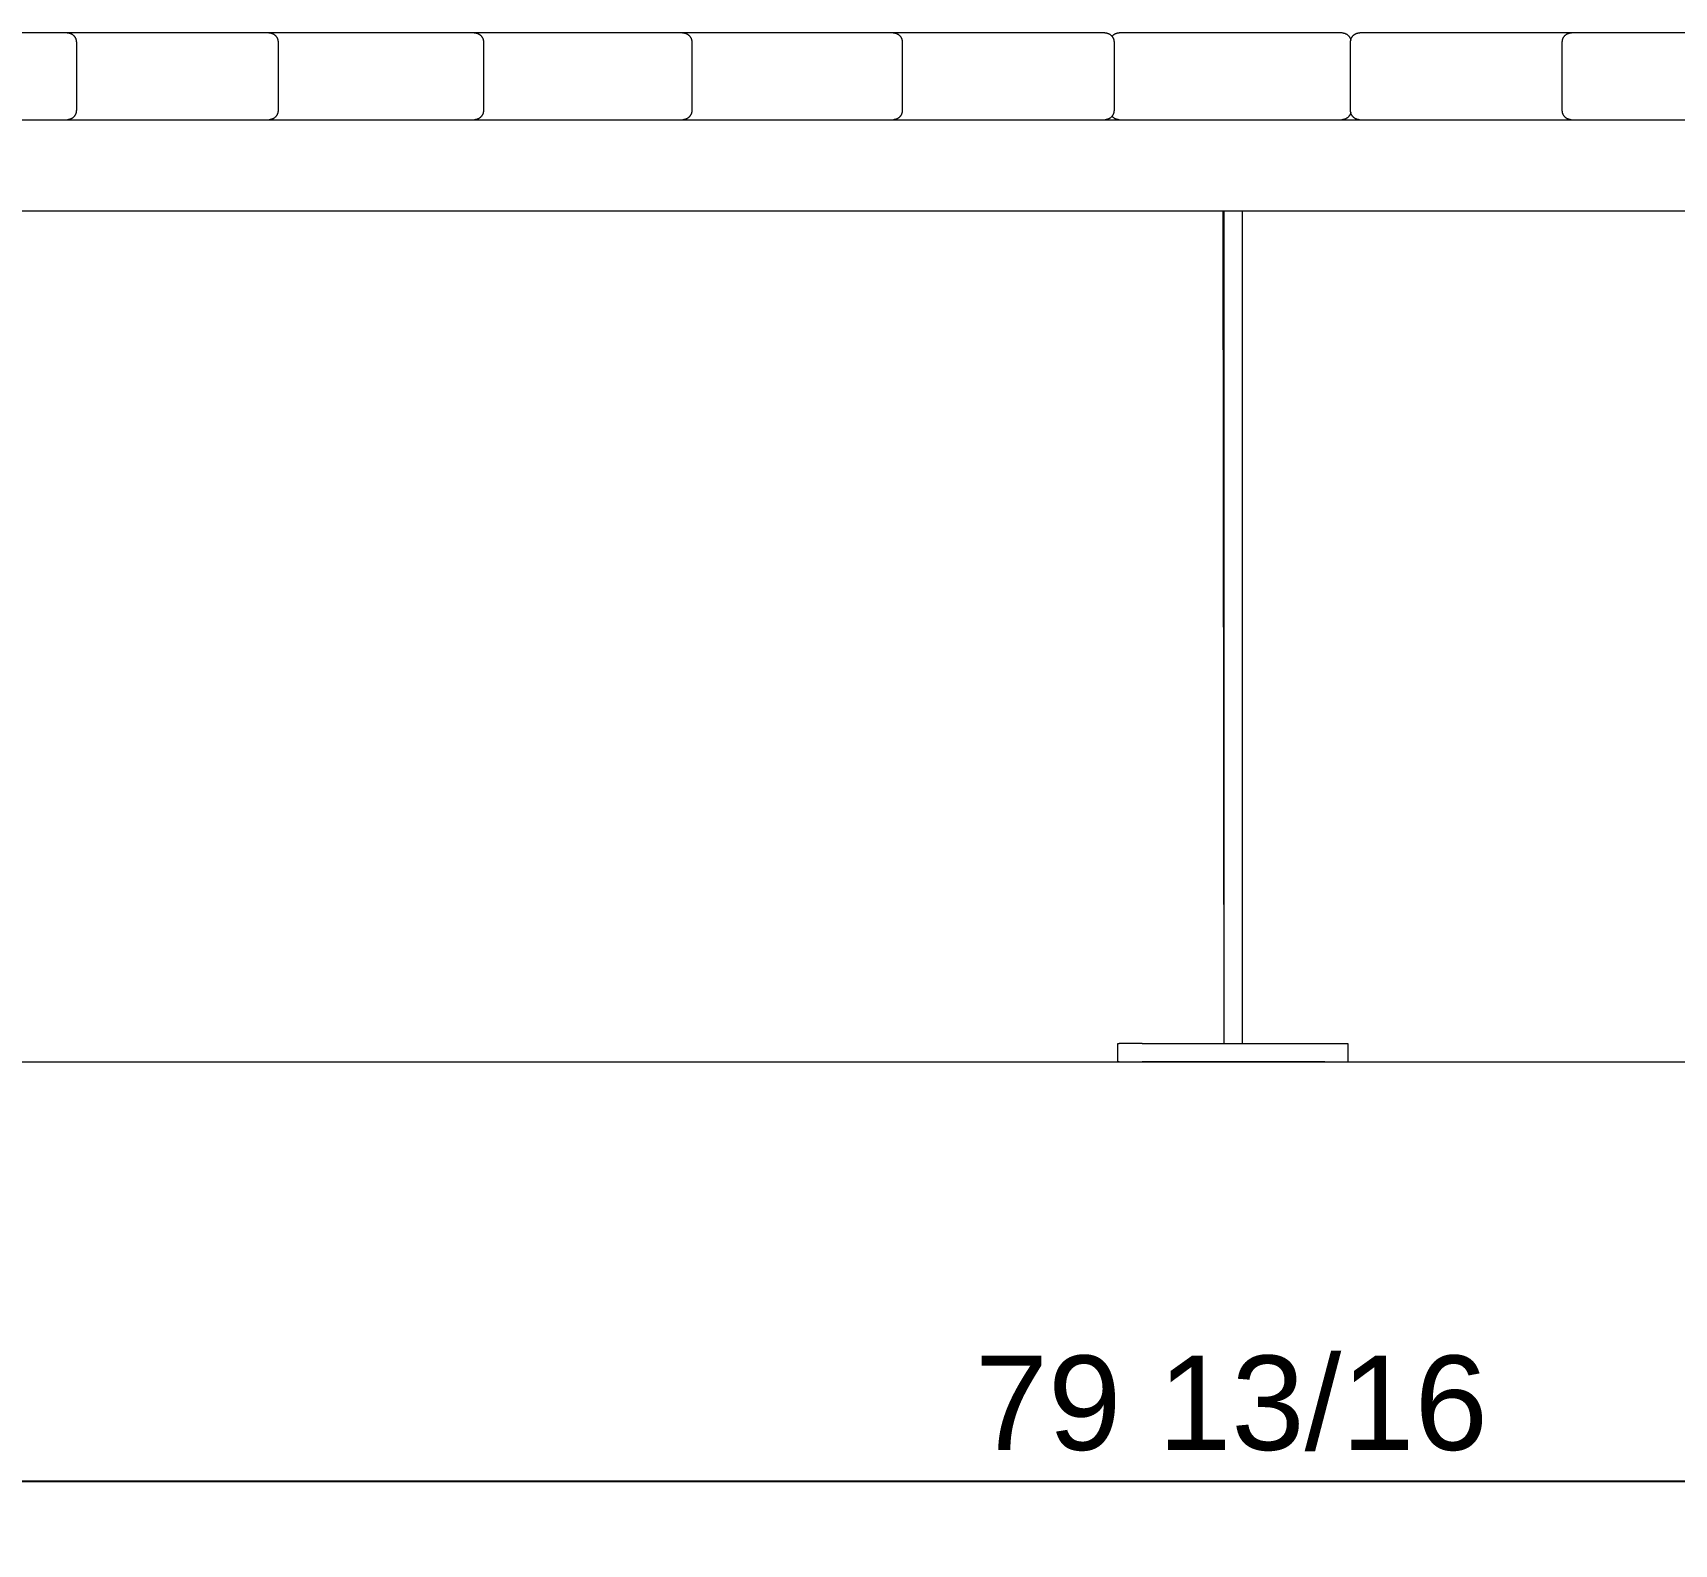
# Model space of a CAD drawing. Header units: inches. Extents: x -6 to 195, y -3 to 126.
# Drawn here: x 22 to 50.26, y 100.32 to 126.35 of the extents above; entities that cross this region are included whole.
import ezdxf

# ---------------------------------------------------------------- set-up
doc = ezdxf.new("R2010")
doc.units = ezdxf.units.IN
doc.layers.add('ZANO_R', color=7, linetype='Continuous', lineweight=0)
doc.layers.add('ZANO_W', color=1, linetype='Continuous', lineweight=0)
doc.styles.get("Standard").update_dxf_attribs({"font": 'arial.ttf'})
doc.dimstyles.new('amerykanie', dxfattribs={"dimtxt": 50, "dimasz": 50, "dimexe": 0.5, "dimexo": 0.5, "dimgap": 1, "dimtad": 1, "dimdec": 0, "dimzin": 0, "dimlunit": 5, "dimtxsty": 'Standard', "dimcen": 0.09, "dimclrd": 1, "dimclre": 1, "dimclrt": 1, "dimazin": 0, "dimtfac": 1, "dimtdec": 0, "dimtmove": 0, "dimatfit": 3, "dimfxl": 1, "dimtzin": 0, "dimarcsym": 1})

# ---------------------------------------------------------------- blocks, each defined once
blk = doc.blocks.new('*D377')
at = {"layer": 'ZANO_W', "color": 1, "lineweight": -2}
for p, q in [((2.714, 108.132), (2.714, 100.907)), ((82.554, 108.132), (82.554, 100.907)), ((3.714, 101.407), (81.554, 101.407))]:
    blk.add_line(p, q, dxfattribs=at)
at = {"layer": 'ZANO_W', "color": 1}
for points in [[(3.714, 101.574), (3.714, 101.241), (2.714, 101.407)], [(81.554, 101.241), (81.554, 101.574), (82.554, 101.407)]]:
    blk.add_solid(points, dxfattribs=at)
at = {"layer": 'ZANO_W', "color": 1, "insert": (42.634, 102.748), "char_height": 1.625, "attachment_point": 5}
blk.add_mtext('79 13/16', dxfattribs=at)

msp = doc.modelspace()

# ---------------------------------------------------------------- linework, layer by layer
at = {"layer": 'ZANO_R'}
for p, q in [((22.58901, 126.34829), (19.86891, 126.34829)), ((22.58901, 126.34829), (22.59439, 126.3482)), ((23.28137, 126.34829), (22.59294, 126.34829)), ((22.59439, 126.3482), (22.59976, 126.34793)), ((22.59976, 126.34793), (22.60512, 126.34747)), ((22.60512, 126.34747), (22.61045, 126.34683)), ((22.61045, 126.34683), (22.61577, 126.346)), ((22.61577, 126.346), (22.62105, 126.345)), ((22.62105, 126.345), (22.6263, 126.34381)), ((22.6263, 126.34381), (22.6315, 126.34245)), ((22.6315, 126.34245), (22.63665, 126.34091)), ((22.63665, 126.34091), (22.64175, 126.3392)), ((22.64175, 126.3392), (22.64678, 126.33731)), ((22.64678, 126.33731), (22.65175, 126.33526)), ((22.65175, 126.33526), (22.65665, 126.33303)), ((22.65665, 126.33303), (22.66146, 126.33064)), ((22.66146, 126.33064), (22.66619, 126.32808)), ((26.06226, 126.34829), (23.28137, 126.34829)), ((26.76827, 126.34829), (26.06226, 126.34829)), ((26.06226, 126.34829), (26.06763, 126.3482)), ((26.06763, 126.3482), (26.073, 126.34793)), ((26.073, 126.34793), (26.07836, 126.34747)), ((26.07836, 126.34747), (26.0837, 126.34683)), ((26.0837, 126.34683), (26.08901, 126.346)), ((26.08901, 126.346), (26.0943, 126.345)), ((26.0943, 126.345), (26.09954, 126.34381)), ((26.09954, 126.34381), (26.10475, 126.34245)), ((26.10475, 126.34245), (26.1099, 126.34091)), ((26.1099, 126.34091), (26.11499, 126.3392)), ((26.11499, 126.3392), (26.12003, 126.33731)), ((26.12003, 126.33731), (26.125, 126.33526)), ((26.125, 126.33526), (26.12989, 126.33303)), ((26.12989, 126.33303), (26.13471, 126.33064)), ((26.13471, 126.33064), (26.13944, 126.32808)), ((29.59927, 126.34829), (26.76827, 126.34829)), ((30.31623, 126.34829), (29.59927, 126.34829)), ((29.59927, 126.34829), (29.60465, 126.3482)), ((29.60465, 126.3482), (29.61002, 126.34793)), ((29.61002, 126.34793), (29.61538, 126.34747)), ((29.61538, 126.34747), (29.62072, 126.34683)), ((29.62072, 126.34683), (29.62603, 126.346)), ((29.62603, 126.346), (29.63131, 126.345)), ((29.63131, 126.345), (29.63656, 126.34381)), ((29.63656, 126.34381), (29.64176, 126.34245)), ((29.64176, 126.34245), (29.64691, 126.34091)), ((29.64691, 126.34091), (29.65201, 126.3392)), ((29.65201, 126.3392), (29.65705, 126.33731)), ((29.65705, 126.33731), (29.66201, 126.33526)), ((29.66201, 126.33526), (29.66691, 126.33303)), ((29.66691, 126.33303), (29.67173, 126.33064)), ((29.67173, 126.33064), (29.67646, 126.32808)), ((33.18649, 126.34829), (30.31623, 126.34829)), ((33.91164, 126.34829), (33.18649, 126.34829)), ((33.18649, 126.34829), (33.19187, 126.3482)), ((33.19187, 126.3482), (33.19724, 126.34793)), ((33.19724, 126.34793), (33.20259, 126.34747)), ((33.20259, 126.34747), (33.20793, 126.34683)), ((33.20793, 126.34683), (33.21325, 126.346)), ((33.21325, 126.346), (33.21853, 126.345)), ((33.21853, 126.345), (33.22377, 126.34381)), ((33.22377, 126.34381), (33.22898, 126.34245)), ((33.22898, 126.34245), (33.23413, 126.34091)), ((33.23413, 126.34091), (33.23923, 126.3392)), ((33.23923, 126.3392), (33.24426, 126.33731)), ((33.24426, 126.33731), (33.24923, 126.33526)), ((33.24923, 126.33526), (33.25412, 126.33303)), ((33.25412, 126.33303), (33.25894, 126.33064)), ((33.25894, 126.33064), (33.26367, 126.32808)), ((36.81013, 126.34829), (33.91164, 126.34829)), ((37.5407, 126.34829), (36.81013, 126.34829)), ((36.81013, 126.34829), (36.81551, 126.3482)), ((36.81551, 126.3482), (36.82088, 126.34793)), ((36.82088, 126.34793), (36.82624, 126.34747)), ((36.82624, 126.34747), (36.83158, 126.34683)), ((36.83158, 126.34683), (36.83689, 126.346)), ((36.83689, 126.346), (36.84217, 126.345)), ((36.84217, 126.345), (36.84742, 126.34381)), ((36.84742, 126.34381), (36.85262, 126.34245)), ((36.85262, 126.34245), (36.85777, 126.34091)), ((36.85777, 126.34091), (36.86287, 126.3392)), ((36.86287, 126.3392), (36.86791, 126.33731)), ((36.86791, 126.33731), (36.87287, 126.33526)), ((36.87287, 126.33526), (36.87777, 126.33303)), ((36.87777, 126.33303), (36.88258, 126.33064)), ((36.88258, 126.33064), (36.88732, 126.32808)), ((40.4563, 126.34829), (37.5407, 126.34829)), ((40.4563, 126.34829), (40.46168, 126.3482)), ((40.46168, 126.3482), (40.46705, 126.34793)), ((40.46705, 126.34793), (40.47241, 126.34747)), ((40.47241, 126.34747), (40.47775, 126.34683)), ((40.47775, 126.34683), (40.48306, 126.346)), ((40.48306, 126.346), (40.48834, 126.345)), ((40.48834, 126.345), (40.49359, 126.34381)), ((40.49359, 126.34381), (40.49879, 126.34245)), ((40.49879, 126.34245), (40.50394, 126.34091)), ((40.50394, 126.34091), (40.50904, 126.3392)), ((40.50904, 126.3392), (40.51407, 126.33731)), ((40.51407, 126.33731), (40.51904, 126.33526)), ((40.51904, 126.33526), (40.52394, 126.33303)), ((40.52394, 126.33303), (40.52875, 126.33064)), ((40.52875, 126.33064), (40.53349, 126.32808)), ((40.62513, 126.32743), (40.62992, 126.33006)), ((40.62992, 126.33006), (40.63479, 126.33253)), ((40.63479, 126.33253), (40.63975, 126.33483)), ((40.63975, 126.33483), (40.64478, 126.33695)), ((40.64478, 126.33695), (40.64989, 126.3389)), ((40.64989, 126.3389), (40.65505, 126.34067)), ((40.65505, 126.34067), (40.66028, 126.34226)), ((40.66028, 126.34226), (40.66556, 126.34367)), ((40.66556, 126.34367), (40.67089, 126.34489)), ((40.67089, 126.34489), (40.67625, 126.34593)), ((40.67625, 126.34593), (40.68165, 126.34678)), ((40.68165, 126.34678), (40.68707, 126.34744)), ((40.68707, 126.34744), (40.69251, 126.34791)), ((40.69251, 126.34791), (40.69797, 126.3482)), ((40.69797, 126.3482), (40.70343, 126.34829)), ((41.18948, 126.34829), (40.70343, 126.34829)), ((44.111, 126.34829), (41.18948, 126.34829)), ((44.53631, 126.34829), (44.111, 126.34829)), ((44.54097, 126.34822), (44.53631, 126.34829)), ((44.54569, 126.34801), (44.55105, 126.3476)), ((44.55105, 126.3476), (44.55638, 126.34701)), ((44.55638, 126.34701), (44.56169, 126.34623)), ((44.56169, 126.34623), (44.56698, 126.34528)), ((44.56698, 126.34528), (44.57222, 126.34414)), ((44.57222, 126.34414), (44.57743, 126.34283)), ((44.57743, 126.34283), (44.58259, 126.34134)), ((44.58259, 126.34134), (44.58769, 126.33967)), ((44.58769, 126.33967), (44.59274, 126.33784)), ((44.59274, 126.33784), (44.59772, 126.33583)), ((44.59772, 126.33583), (44.60262, 126.33365)), ((44.60262, 126.33365), (44.60745, 126.3313)), ((44.60745, 126.3313), (44.6122, 126.3288)), ((44.76679, 126.32808), (44.77152, 126.33064)), ((44.77152, 126.33064), (44.77634, 126.33303)), ((44.77634, 126.33303), (44.78123, 126.33526)), ((44.78123, 126.33526), (44.7862, 126.33731)), ((44.7862, 126.33731), (44.79124, 126.3392)), ((44.79124, 126.3392), (44.79634, 126.34091)), ((44.79634, 126.34091), (44.80149, 126.34245)), ((44.80149, 126.34245), (44.80669, 126.34381)), ((44.80669, 126.34381), (44.81193, 126.345)), ((44.81193, 126.345), (44.81722, 126.346)), ((44.81722, 126.346), (44.82253, 126.34683)), ((44.82253, 126.34683), (44.82787, 126.34747)), ((44.82787, 126.34747), (44.83323, 126.34793)), ((44.83323, 126.34793), (44.8386, 126.3482)), ((44.8386, 126.3482), (44.84398, 126.34829)), ((47.76021, 126.34829), (44.84398, 126.34829)), ((48.49016, 126.34829), (47.76021, 126.34829)), ((48.41298, 126.32808), (48.41771, 126.33064)), ((48.41771, 126.33064), (48.42253, 126.33303)), ((48.42253, 126.33303), (48.42742, 126.33526)), ((48.42742, 126.33526), (48.43239, 126.33731)), ((48.43239, 126.33731), (48.43743, 126.3392)), ((48.43743, 126.3392), (48.44252, 126.34091)), ((48.44252, 126.34091), (48.44767, 126.34245)), ((48.44767, 126.34245), (48.45288, 126.34381)), ((48.45288, 126.34381), (48.45812, 126.345)), ((48.45812, 126.345), (48.46341, 126.346)), ((48.46341, 126.346), (48.46872, 126.34683)), ((48.46872, 126.34683), (48.47406, 126.34747)), ((48.47406, 126.34747), (48.47942, 126.34793)), ((48.47942, 126.34793), (48.48479, 126.3482)), ((48.48479, 126.3482), (48.49016, 126.34829)), ((51.38991, 126.34829), (48.49016, 126.34829)), ((22.66619, 126.32808), (22.67084, 126.32537)), ((22.67084, 126.32537), (22.67538, 126.32249)), ((22.67538, 126.32249), (22.67983, 126.31947)), ((22.67983, 126.31947), (22.68417, 126.31629)), ((22.68417, 126.31629), (22.6884, 126.31297)), ((22.6884, 126.31297), (22.69251, 126.30951)), ((22.69251, 126.30951), (22.6965, 126.3059)), ((22.6965, 126.3059), (22.70037, 126.30217)), ((22.70037, 126.30217), (22.7041, 126.2983)), ((22.7041, 126.2983), (22.70771, 126.29431)), ((22.70771, 126.29431), (22.71117, 126.2902)), ((22.71117, 126.2902), (22.71449, 126.28597)), ((22.71449, 126.28597), (22.71767, 126.28163)), ((22.71767, 126.28163), (22.72069, 126.27718)), ((22.72069, 126.27718), (22.72357, 126.27264)), ((22.72357, 126.27264), (22.72628, 126.26799)), ((22.72628, 126.26799), (22.72884, 126.26326)), ((22.72884, 126.26326), (22.73123, 126.25845)), ((22.73123, 126.25845), (22.73345, 126.25355)), ((22.73345, 126.25355), (22.73551, 126.24858)), ((22.73551, 126.24858), (22.7374, 126.24355)), ((22.7374, 126.24355), (22.73911, 126.23845)), ((22.73911, 126.23845), (22.74065, 126.2333)), ((22.74065, 126.2333), (22.74201, 126.2281)), ((22.74201, 126.2281), (22.7432, 126.22285)), ((22.7432, 126.22285), (22.7442, 126.21757)), ((22.7442, 126.21757), (22.74502, 126.21226)), ((22.74502, 126.21226), (22.74567, 126.20692)), ((22.74567, 126.20692), (22.74612, 126.20156)), ((22.74612, 126.20156), (22.7464, 126.19619)), ((22.7464, 126.19619), (22.74649, 126.19081)), ((22.74649, 126.19081), (22.74649, 125.00971)), ((26.13944, 126.32808), (26.14408, 126.32537)), ((26.14408, 126.32537), (26.14863, 126.32249)), ((26.14863, 126.32249), (26.15307, 126.31947)), ((26.15307, 126.31947), (26.15741, 126.31629)), ((26.15741, 126.31629), (26.16164, 126.31297)), ((26.16164, 126.31297), (26.16575, 126.30951)), ((26.16575, 126.30951), (26.16975, 126.3059)), ((26.16975, 126.3059), (26.17361, 126.30217)), ((26.17361, 126.30217), (26.17735, 126.2983)), ((26.17735, 126.2983), (26.18095, 126.29431)), ((26.18095, 126.29431), (26.18442, 126.2902)), ((26.18442, 126.2902), (26.18774, 126.28597)), ((26.18774, 126.28597), (26.19091, 126.28163)), ((26.19091, 126.28163), (26.19394, 126.27718)), ((26.19394, 126.27718), (26.19681, 126.27264)), ((26.19681, 126.27264), (26.19953, 126.26799)), ((26.19953, 126.26799), (26.20208, 126.26326)), ((26.20208, 126.26326), (26.20447, 126.25845)), ((26.20447, 126.25845), (26.2067, 126.25355)), ((26.2067, 126.25355), (26.20876, 126.24858)), ((26.20876, 126.24858), (26.21065, 126.24355)), ((26.21065, 126.24355), (26.21236, 126.23845)), ((26.21236, 126.23845), (26.2139, 126.2333)), ((26.2139, 126.2333), (26.21526, 126.2281)), ((26.21526, 126.2281), (26.21644, 126.22285)), ((26.21644, 126.22285), (26.21745, 126.21757)), ((26.21745, 126.21757), (26.21827, 126.21226)), ((26.21827, 126.21226), (26.21891, 126.20692)), ((26.21891, 126.20692), (26.21937, 126.20156)), ((26.21937, 126.20156), (26.21965, 126.19619)), ((26.21965, 126.19619), (26.21974, 126.19081)), ((26.21974, 126.19081), (26.21974, 125.00971)), ((29.67646, 126.32808), (29.6811, 126.32537)), ((29.6811, 126.32537), (29.68565, 126.32249)), ((29.68565, 126.32249), (29.69009, 126.31947)), ((29.69009, 126.31947), (29.69443, 126.31629)), ((29.69443, 126.31629), (29.69866, 126.31297)), ((29.69866, 126.31297), (29.70277, 126.30951)), ((29.70277, 126.30951), (29.70676, 126.3059)), ((29.70676, 126.3059), (29.71063, 126.30217)), ((29.71063, 126.30217), (29.71437, 126.2983)), ((29.71437, 126.2983), (29.71797, 126.29431)), ((29.71797, 126.29431), (29.72143, 126.2902)), ((29.72143, 126.2902), (29.72476, 126.28597)), ((29.72476, 126.28597), (29.72793, 126.28163)), ((29.72793, 126.28163), (29.73096, 126.27718)), ((29.73096, 126.27718), (29.73383, 126.27264)), ((29.73383, 126.27264), (29.73654, 126.26799)), ((29.73654, 126.26799), (29.7391, 126.26326)), ((29.7391, 126.26326), (29.74149, 126.25845)), ((29.74149, 126.25845), (29.74372, 126.25355)), ((29.74372, 126.25355), (29.74578, 126.24858)), ((29.74578, 126.24858), (29.74766, 126.24355)), ((29.74766, 126.24355), (29.74938, 126.23845)), ((29.74938, 126.23845), (29.75092, 126.2333)), ((29.75092, 126.2333), (29.75228, 126.2281)), ((29.75228, 126.2281), (29.75346, 126.22285)), ((29.75346, 126.22285), (29.75447, 126.21757)), ((29.75447, 126.21757), (29.75529, 126.21226)), ((29.75529, 126.21226), (29.75593, 126.20692)), ((29.75593, 126.20692), (29.75639, 126.20156)), ((29.75639, 126.20156), (29.75666, 126.19619)), ((29.75666, 126.19619), (29.75675, 126.19081)), ((29.75675, 126.19081), (29.75675, 125.00971)), ((33.26367, 126.32808), (33.26831, 126.32537)), ((33.26831, 126.32537), (33.27286, 126.32249)), ((33.27286, 126.32249), (33.2773, 126.31947)), ((33.2773, 126.31947), (33.28164, 126.31629)), ((33.28164, 126.31629), (33.28587, 126.31297)), ((33.28587, 126.31297), (33.28999, 126.30951)), ((33.28999, 126.30951), (33.29398, 126.3059)), ((33.29398, 126.3059), (33.29784, 126.30217)), ((33.29784, 126.30217), (33.30158, 126.2983)), ((33.30158, 126.2983), (33.30518, 126.29431)), ((33.30518, 126.29431), (33.30865, 126.2902)), ((33.30865, 126.2902), (33.31197, 126.28597)), ((33.31197, 126.28597), (33.31515, 126.28163)), ((33.31515, 126.28163), (33.31817, 126.27718)), ((33.31817, 126.27718), (33.32104, 126.27264)), ((33.32104, 126.27264), (33.32376, 126.26799)), ((33.32376, 126.26799), (33.32631, 126.26326)), ((33.32631, 126.26326), (33.32871, 126.25845)), ((33.32871, 126.25845), (33.33093, 126.25355)), ((33.33093, 126.25355), (33.33299, 126.24858)), ((33.33299, 126.24858), (33.33488, 126.24355)), ((33.33488, 126.24355), (33.33659, 126.23845)), ((33.33659, 126.23845), (33.33813, 126.2333)), ((33.33813, 126.2333), (33.33949, 126.2281)), ((33.33949, 126.2281), (33.34068, 126.22285)), ((33.34068, 126.22285), (33.34168, 126.21757)), ((33.34168, 126.21757), (33.3425, 126.21226)), ((33.3425, 126.21226), (33.34314, 126.20692)), ((33.34314, 126.20692), (33.3436, 126.20156)), ((33.3436, 126.20156), (33.34388, 126.19619)), ((33.34388, 126.19619), (33.34397, 126.19081)), ((33.34397, 126.19081), (33.34397, 125.00971)), ((36.88732, 126.32808), (36.89196, 126.32537)), ((36.89196, 126.32537), (36.8965, 126.32249)), ((36.8965, 126.32249), (36.90095, 126.31947)), ((36.90095, 126.31947), (36.90529, 126.31629)), ((36.90529, 126.31629), (36.90952, 126.31297)), ((36.90952, 126.31297), (36.91363, 126.30951)), ((36.91363, 126.30951), (36.91762, 126.3059)), ((36.91762, 126.3059), (36.92149, 126.30217)), ((36.92149, 126.30217), (36.92523, 126.2983)), ((36.92523, 126.2983), (36.92883, 126.29431)), ((36.92883, 126.29431), (36.93229, 126.2902)), ((36.93229, 126.2902), (36.93561, 126.28597)), ((36.93561, 126.28597), (36.93879, 126.28163)), ((36.93879, 126.28163), (36.94182, 126.27718)), ((36.94182, 126.27718), (36.94469, 126.27264)), ((36.94469, 126.27264), (36.9474, 126.26799)), ((36.9474, 126.26799), (36.94996, 126.26326)), ((36.94996, 126.26326), (36.95235, 126.25845)), ((36.95235, 126.25845), (36.95458, 126.25355)), ((36.95458, 126.25355), (36.95663, 126.24858)), ((36.95663, 126.24858), (36.95852, 126.24355)), ((36.95852, 126.24355), (36.96024, 126.23845)), ((36.96024, 126.23845), (36.96177, 126.2333)), ((36.96177, 126.2333), (36.96314, 126.2281)), ((36.96314, 126.2281), (36.96432, 126.22285)), ((36.96432, 126.22285), (36.96532, 126.21757)), ((36.96532, 126.21757), (36.96615, 126.21226)), ((36.96615, 126.21226), (36.96679, 126.20692)), ((36.96679, 126.20692), (36.96725, 126.20156)), ((36.96725, 126.20156), (36.96752, 126.19619)), ((36.96752, 126.19619), (36.96761, 126.19081)), ((36.96761, 126.19081), (36.96761, 125.00971)), ((40.53349, 126.32808), (40.53813, 126.32537)), ((40.53813, 126.32537), (40.54267, 126.32249)), ((40.54267, 126.32249), (40.54712, 126.31947)), ((40.54712, 126.31947), (40.55146, 126.31629)), ((40.55146, 126.31629), (40.55569, 126.31297)), ((40.55569, 126.31297), (40.5598, 126.30951)), ((40.5598, 126.30951), (40.56379, 126.3059)), ((40.56379, 126.3059), (40.56766, 126.30217)), ((40.56766, 126.30217), (40.57139, 126.2983)), ((40.57139, 126.2983), (40.575, 126.29431)), ((40.575, 126.29431), (40.57846, 126.2902)), ((40.57846, 126.2902), (40.58178, 126.28597)), ((40.57989, 126.28841), (40.58335, 126.29264)), ((40.58178, 126.28597), (40.58496, 126.28163)), ((40.58335, 126.29264), (40.58695, 126.29675)), ((40.58496, 126.28163), (40.58798, 126.27718)), ((40.58695, 126.29675), (40.5907, 126.30073)), ((40.58798, 126.27718), (40.59086, 126.27264)), ((40.5907, 126.30073), (40.59458, 126.30457)), ((40.59086, 126.27264), (40.59357, 126.26799)), ((40.59357, 126.26799), (40.59613, 126.26326)), ((40.59458, 126.30457), (40.59859, 126.30828)), ((40.59613, 126.26326), (40.59852, 126.25845)), ((40.59852, 126.25845), (40.60075, 126.25355)), ((40.59859, 126.30828), (40.60273, 126.31185)), ((40.60075, 126.25355), (40.6028, 126.24858)), ((40.60273, 126.31185), (40.60699, 126.31527)), ((40.6028, 126.24858), (40.60469, 126.24355)), ((40.60469, 126.24355), (40.6064, 126.23845)), ((40.6064, 126.23845), (40.60794, 126.2333)), ((40.60699, 126.31527), (40.61136, 126.31855)), ((40.60794, 126.2333), (40.60931, 126.2281)), ((40.60931, 126.2281), (40.61049, 126.22285)), ((40.61049, 126.22285), (40.61149, 126.21757)), ((40.61136, 126.31855), (40.61585, 126.32167)), ((40.61149, 126.21757), (40.61232, 126.21226)), ((40.61232, 126.21226), (40.61296, 126.20692)), ((40.61296, 126.20692), (40.61342, 126.20156)), ((40.61342, 126.20156), (40.61369, 126.19619)), ((40.61369, 126.19619), (40.61378, 126.19081)), ((40.61378, 126.19081), (40.61378, 125.00971)), ((40.61585, 126.32167), (40.62044, 126.32463)), ((40.62044, 126.32463), (40.62513, 126.32743)), ((44.6122, 126.3288), (44.61686, 126.32613)), ((44.61686, 126.32613), (44.62143, 126.32331)), ((44.62143, 126.32331), (44.62589, 126.32033)), ((44.62589, 126.32033), (44.63026, 126.3172)), ((44.63026, 126.3172), (44.63451, 126.31392)), ((44.63451, 126.31392), (44.63865, 126.3105)), ((44.63865, 126.3105), (44.64267, 126.30695)), ((44.64267, 126.30695), (44.64657, 126.30325)), ((44.64657, 126.30325), (44.65033, 126.29943)), ((44.65033, 126.29943), (44.65397, 126.29548)), ((44.65397, 126.29548), (44.65747, 126.29141)), ((44.65747, 126.29141), (44.66083, 126.28722)), ((44.66083, 126.28722), (44.66404, 126.28292)), ((44.66404, 126.28292), (44.66711, 126.27851)), ((44.66711, 126.27851), (44.67002, 126.274)), ((44.67002, 126.274), (44.67278, 126.26939)), ((44.67278, 126.26939), (44.67538, 126.2647)), ((44.67538, 126.2647), (44.67782, 126.25991)), ((44.67782, 126.25991), (44.68009, 126.25505)), ((44.68009, 126.25505), (44.6822, 126.25011)), ((44.6822, 126.25011), (44.68413, 126.2451)), ((44.68413, 126.2451), (44.6859, 126.24003)), ((44.6859, 126.24003), (44.68749, 126.2349)), ((44.68649, 126.19081), (44.68659, 126.19619)), ((44.68649, 125.00971), (44.68649, 126.19081)), ((44.68659, 126.19619), (44.68686, 126.20156)), ((44.68686, 126.20156), (44.68732, 126.20692)), ((44.68732, 126.20692), (44.68796, 126.21226)), ((44.68749, 126.2349), (44.6889, 126.22973)), ((44.68796, 126.21226), (44.68878, 126.21757)), ((44.68878, 126.21757), (44.68979, 126.22285)), ((44.6889, 126.22973), (44.69014, 126.2245)), ((44.68979, 126.22285), (44.69097, 126.2281)), ((44.69097, 126.2281), (44.69233, 126.2333)), ((44.69233, 126.2333), (44.69387, 126.23845)), ((44.69387, 126.23845), (44.69559, 126.24355)), ((44.69559, 126.24355), (44.69747, 126.24858)), ((44.69747, 126.24858), (44.69953, 126.25355)), ((44.69953, 126.25355), (44.70176, 126.25845)), ((44.70176, 126.25845), (44.70415, 126.26326)), ((44.70415, 126.26326), (44.70671, 126.26799)), ((44.70671, 126.26799), (44.70942, 126.27264)), ((44.70942, 126.27264), (44.71229, 126.27718)), ((44.71229, 126.27718), (44.71532, 126.28163)), ((44.71532, 126.28163), (44.71849, 126.28597)), ((44.71849, 126.28597), (44.72182, 126.2902)), ((44.72182, 126.2902), (44.72528, 126.29431)), ((44.72528, 126.29431), (44.72888, 126.2983)), ((44.72888, 126.2983), (44.73262, 126.30217)), ((44.73262, 126.30217), (44.73649, 126.3059)), ((44.73649, 126.3059), (44.74048, 126.30951)), ((44.74048, 126.30951), (44.74459, 126.31297)), ((44.74459, 126.31297), (44.74882, 126.31629)), ((44.74882, 126.31629), (44.75316, 126.31947)), ((44.75316, 126.31947), (44.7576, 126.32249)), ((44.7576, 126.32249), (44.76215, 126.32537)), ((44.76215, 126.32537), (44.76679, 126.32808)), ((48.33268, 126.19081), (48.33277, 126.19619)), ((48.33268, 125.00971), (48.33268, 126.19081)), ((48.33277, 126.19619), (48.33305, 126.20156)), ((48.33305, 126.20156), (48.33351, 126.20692)), ((48.33351, 126.20692), (48.33415, 126.21226)), ((48.33415, 126.21226), (48.33497, 126.21757)), ((48.33497, 126.21757), (48.33598, 126.22285)), ((48.33598, 126.22285), (48.33716, 126.2281)), ((48.33716, 126.2281), (48.33852, 126.2333)), ((48.33852, 126.2333), (48.34006, 126.23845)), ((48.34006, 126.23845), (48.34178, 126.24355)), ((48.34178, 126.24355), (48.34366, 126.24858)), ((48.34366, 126.24858), (48.34572, 126.25355)), ((48.34572, 126.25355), (48.34795, 126.25845)), ((48.34795, 126.25845), (48.35034, 126.26326)), ((48.35034, 126.26326), (48.35289, 126.26799)), ((48.35289, 126.26799), (48.35561, 126.27264)), ((48.35561, 126.27264), (48.35848, 126.27718)), ((48.35848, 126.27718), (48.36151, 126.28163)), ((48.36151, 126.28163), (48.36468, 126.28597)), ((48.36468, 126.28597), (48.368, 126.2902)), ((48.368, 126.2902), (48.37147, 126.29431)), ((48.37147, 126.29431), (48.37507, 126.2983)), ((48.37507, 126.2983), (48.37881, 126.30217)), ((48.37881, 126.30217), (48.38267, 126.3059)), ((48.38267, 126.3059), (48.38667, 126.30951)), ((48.38667, 126.30951), (48.39078, 126.31297)), ((48.39078, 126.31297), (48.39501, 126.31629)), ((48.39501, 126.31629), (48.39935, 126.31947)), ((48.39935, 126.31947), (48.40379, 126.32249)), ((48.40379, 126.32249), (48.40834, 126.32537)), ((48.40834, 126.32537), (48.41298, 126.32808)), ((22.7175, 124.91866), (22.71431, 124.91432)), ((22.72055, 124.92311), (22.7175, 124.91866)), ((22.72343, 124.92767), (22.72055, 124.92311)), ((22.72616, 124.93232), (22.72343, 124.92767)), ((22.72873, 124.93706), (22.72616, 124.93232)), ((22.73114, 124.94189), (22.72873, 124.93706)), ((22.73338, 124.9468), (22.73114, 124.94189)), ((22.73545, 124.95178), (22.73338, 124.9468)), ((22.73735, 124.95682), (22.73545, 124.95178)), ((22.73907, 124.96193), (22.73735, 124.95682)), ((22.74062, 124.9671), (22.73907, 124.96193)), ((22.74199, 124.97232), (22.74062, 124.9671)), ((22.74318, 124.97758), (22.74199, 124.97232)), ((22.74419, 124.98287), (22.74318, 124.97758)), ((22.74502, 124.9882), (22.74419, 124.98287)), ((22.74566, 124.99356), (22.74502, 124.9882)), ((22.74612, 124.99893), (22.74566, 124.99356)), ((22.7464, 125.00432), (22.74612, 124.99893)), ((22.74649, 125.00971), (22.7464, 125.00432)), ((26.19075, 124.91866), (26.18756, 124.91432)), ((26.19379, 124.92311), (26.19075, 124.91866)), ((26.19668, 124.92767), (26.19379, 124.92311)), ((26.19941, 124.93232), (26.19668, 124.92767)), ((26.20198, 124.93706), (26.19941, 124.93232)), ((26.20439, 124.94189), (26.20198, 124.93706)), ((26.20662, 124.9468), (26.20439, 124.94189)), ((26.20869, 124.95178), (26.20662, 124.9468)), ((26.21059, 124.95682), (26.20869, 124.95178)), ((26.21232, 124.96193), (26.21059, 124.95682)), ((26.21386, 124.9671), (26.21232, 124.96193)), ((26.21523, 124.97232), (26.21386, 124.9671)), ((26.21642, 124.97758), (26.21523, 124.97232)), ((26.21743, 124.98287), (26.21642, 124.97758)), ((26.21826, 124.9882), (26.21743, 124.98287)), ((26.21891, 124.99356), (26.21826, 124.9882)), ((26.21937, 124.99893), (26.21891, 124.99356)), ((26.21965, 125.00432), (26.21937, 124.99893)), ((26.21974, 125.00971), (26.21965, 125.00432)), ((29.72777, 124.91866), (29.72457, 124.91432)), ((29.73081, 124.92311), (29.72777, 124.91866)), ((29.7337, 124.92767), (29.73081, 124.92311)), ((29.73643, 124.93232), (29.7337, 124.92767)), ((29.739, 124.93706), (29.73643, 124.93232)), ((29.7414, 124.94189), (29.739, 124.93706)), ((29.74364, 124.9468), (29.7414, 124.94189)), ((29.74571, 124.95178), (29.74364, 124.9468)), ((29.74761, 124.95682), (29.74571, 124.95178)), ((29.74933, 124.96193), (29.74761, 124.95682)), ((29.75088, 124.9671), (29.74933, 124.96193)), ((29.75225, 124.97232), (29.75088, 124.9671)), ((29.75344, 124.97758), (29.75225, 124.97232)), ((29.75445, 124.98287), (29.75344, 124.97758)), ((29.75528, 124.9882), (29.75445, 124.98287)), ((29.75592, 124.99356), (29.75528, 124.9882)), ((29.75639, 124.99893), (29.75592, 124.99356)), ((29.75666, 125.00432), (29.75639, 124.99893)), ((29.75675, 125.00971), (29.75666, 125.00432)), ((33.31498, 124.91866), (33.31179, 124.91432)), ((33.31802, 124.92311), (33.31498, 124.91866)), ((33.32091, 124.92767), (33.31802, 124.92311)), ((33.32364, 124.93232), (33.32091, 124.92767)), ((33.32621, 124.93706), (33.32364, 124.93232)), ((33.32862, 124.94189), (33.32621, 124.93706)), ((33.33086, 124.9468), (33.32862, 124.94189)), ((33.33293, 124.95178), (33.33086, 124.9468)), ((33.33482, 124.95682), (33.33293, 124.95178)), ((33.33655, 124.96193), (33.33482, 124.95682)), ((33.3381, 124.9671), (33.33655, 124.96193)), ((33.33947, 124.97232), (33.3381, 124.9671)), ((33.34066, 124.97758), (33.33947, 124.97232)), ((33.34167, 124.98287), (33.34066, 124.97758)), ((33.34249, 124.9882), (33.34167, 124.98287)), ((33.34314, 124.99356), (33.34249, 124.9882)), ((33.3436, 124.99893), (33.34314, 124.99356)), ((33.34388, 125.00432), (33.3436, 124.99893)), ((33.34397, 125.00971), (33.34388, 125.00432)), ((36.93863, 124.91866), (36.93543, 124.91432)), ((36.94167, 124.92311), (36.93863, 124.91866)), ((36.94456, 124.92767), (36.94167, 124.92311)), ((36.94729, 124.93232), (36.94456, 124.92767)), ((36.94986, 124.93706), (36.94729, 124.93232)), ((36.95226, 124.94189), (36.94986, 124.93706)), ((36.9545, 124.9468), (36.95226, 124.94189)), ((36.95657, 124.95178), (36.9545, 124.9468)), ((36.95847, 124.95682), (36.95657, 124.95178)), ((36.96019, 124.96193), (36.95847, 124.95682)), ((36.96174, 124.9671), (36.96019, 124.96193)), ((36.96311, 124.97232), (36.96174, 124.9671)), ((36.9643, 124.97758), (36.96311, 124.97232)), ((36.96531, 124.98287), (36.9643, 124.97758)), ((36.96614, 124.9882), (36.96531, 124.98287)), ((36.96678, 124.99356), (36.96614, 124.9882)), ((36.96724, 124.99893), (36.96678, 124.99356)), ((36.96752, 125.00432), (36.96724, 124.99893)), ((36.96761, 125.00971), (36.96752, 125.00432)), ((40.58479, 124.91866), (40.5816, 124.91432)), ((40.58784, 124.92311), (40.58479, 124.91866)), ((40.59073, 124.92767), (40.58784, 124.92311)), ((40.59346, 124.93232), (40.59073, 124.92767)), ((40.59602, 124.93706), (40.59346, 124.93232)), ((40.59843, 124.94189), (40.59602, 124.93706)), ((40.60067, 124.9468), (40.59843, 124.94189)), ((40.60274, 124.95178), (40.60067, 124.9468)), ((40.60464, 124.95682), (40.60274, 124.95178)), ((40.60636, 124.96193), (40.60464, 124.95682)), ((40.60791, 124.9671), (40.60636, 124.96193)), ((40.60928, 124.97232), (40.60791, 124.9671)), ((40.61047, 124.97758), (40.60928, 124.97232)), ((40.61148, 124.98287), (40.61047, 124.97758)), ((40.61231, 124.9882), (40.61148, 124.98287)), ((40.61295, 124.99356), (40.61231, 124.9882)), ((40.61341, 124.99893), (40.61295, 124.99356)), ((40.61369, 125.00432), (40.61341, 124.99893)), ((40.61378, 125.00971), (40.61369, 125.00432)), ((44.66648, 124.92114), (44.66333, 124.91667)), ((44.66948, 124.92572), (44.66648, 124.92114)), ((44.67232, 124.9304), (44.66948, 124.92572)), ((44.67499, 124.93518), (44.67232, 124.9304)), ((44.6775, 124.94004), (44.67499, 124.93518)), ((44.67983, 124.94499), (44.6775, 124.94004)), ((44.682, 124.95002), (44.67983, 124.94499)), ((44.68398, 124.95512), (44.682, 124.95002)), ((44.68579, 124.96029), (44.68398, 124.95512)), ((44.68742, 124.96552), (44.68579, 124.96029)), ((44.68659, 125.00432), (44.68649, 125.00971)), ((44.68686, 124.99893), (44.68659, 125.00432)), ((44.68733, 124.99356), (44.68686, 124.99893)), ((44.68797, 124.9882), (44.68733, 124.99356)), ((44.68886, 124.9708), (44.68742, 124.96552)), ((44.6888, 124.98287), (44.68797, 124.9882)), ((44.68981, 124.97758), (44.6888, 124.98287)), ((44.69012, 124.97613), (44.68886, 124.9708)), ((44.691, 124.97232), (44.68981, 124.97758)), ((44.69237, 124.9671), (44.691, 124.97232)), ((44.69392, 124.96193), (44.69237, 124.9671)), ((44.69564, 124.95682), (44.69392, 124.96193)), ((44.69754, 124.95178), (44.69564, 124.95682)), ((44.69961, 124.9468), (44.69754, 124.95178)), ((44.70185, 124.94189), (44.69961, 124.9468)), ((44.70425, 124.93706), (44.70185, 124.94189)), ((44.70682, 124.93232), (44.70425, 124.93706)), ((44.70955, 124.92767), (44.70682, 124.93232)), ((44.71244, 124.92311), (44.70955, 124.92767)), ((44.71548, 124.91866), (44.71244, 124.92311)), ((44.71868, 124.91432), (44.71548, 124.91866)), ((48.33277, 125.00432), (48.33268, 125.00971)), ((48.33305, 124.99893), (48.33277, 125.00432)), ((48.33351, 124.99356), (48.33305, 124.99893)), ((48.33416, 124.9882), (48.33351, 124.99356)), ((48.33499, 124.98287), (48.33416, 124.9882)), ((48.336, 124.97758), (48.33499, 124.98287)), ((48.33719, 124.97232), (48.336, 124.97758)), ((48.33856, 124.9671), (48.33719, 124.97232)), ((48.3401, 124.96193), (48.33856, 124.9671)), ((48.34183, 124.95682), (48.3401, 124.96193)), ((48.34373, 124.95178), (48.34183, 124.95682)), ((48.3458, 124.9468), (48.34373, 124.95178)), ((48.34803, 124.94189), (48.3458, 124.9468)), ((48.35044, 124.93706), (48.34803, 124.94189)), ((48.35301, 124.93232), (48.35044, 124.93706)), ((48.35574, 124.92767), (48.35301, 124.93232)), ((48.35863, 124.92311), (48.35574, 124.92767)), ((48.36167, 124.91866), (48.35863, 124.92311)), ((48.36486, 124.91432), (48.36167, 124.91866)), ((13.26977, 124.85223), (72.08868, 124.85223)), ((22.59906, 124.85255), (22.59368, 124.8523)), ((22.60444, 124.85299), (22.59906, 124.85255)), ((22.6098, 124.85361), (22.60444, 124.85299)), ((22.61513, 124.85441), (22.6098, 124.85361)), ((22.62043, 124.8554), (22.61513, 124.85441)), ((22.6257, 124.85656), (22.62043, 124.8554)), ((22.63092, 124.85791), (22.6257, 124.85656)), ((22.63609, 124.85943), (22.63092, 124.85791)), ((22.64121, 124.86113), (22.63609, 124.85943)), ((22.64627, 124.86301), (22.64121, 124.86113)), ((22.65126, 124.86505), (22.64627, 124.86301)), ((22.65618, 124.86727), (22.65126, 124.86505)), ((22.66101, 124.86965), (22.65618, 124.86727)), ((22.66577, 124.8722), (22.66101, 124.86965)), ((22.67043, 124.87491), (22.66577, 124.8722)), ((22.675, 124.87778), (22.67043, 124.87491)), ((22.67947, 124.8808), (22.675, 124.87778)), ((22.68383, 124.88397), (22.67947, 124.8808)), ((22.68808, 124.88729), (22.68383, 124.88397)), ((22.69221, 124.89076), (22.68808, 124.88729)), ((22.69622, 124.89436), (22.69221, 124.89076)), ((22.70011, 124.8981), (22.69622, 124.89436)), ((22.70387, 124.90197), (22.70011, 124.8981)), ((22.70749, 124.90596), (22.70387, 124.90197)), ((22.71097, 124.91008), (22.70749, 124.90596)), ((22.71431, 124.91432), (22.71097, 124.91008)), ((26.07231, 124.85255), (26.06692, 124.8523)), ((26.07769, 124.85299), (26.07231, 124.85255)), ((26.08304, 124.85361), (26.07769, 124.85299)), ((26.08838, 124.85441), (26.08304, 124.85361)), ((26.09368, 124.8554), (26.08838, 124.85441)), ((26.09894, 124.85656), (26.09368, 124.8554)), ((26.10417, 124.85791), (26.09894, 124.85656)), ((26.10934, 124.85943), (26.10417, 124.85791)), ((26.11446, 124.86113), (26.10934, 124.85943)), ((26.11952, 124.86301), (26.11446, 124.86113)), ((26.1245, 124.86505), (26.11952, 124.86301)), ((26.12942, 124.86727), (26.1245, 124.86505)), ((26.13426, 124.86965), (26.12942, 124.86727)), ((26.13901, 124.8722), (26.13426, 124.86965)), ((26.14368, 124.87491), (26.13901, 124.8722)), ((26.14824, 124.87778), (26.14368, 124.87491)), ((26.15271, 124.8808), (26.14824, 124.87778)), ((26.15707, 124.88397), (26.15271, 124.8808)), ((26.16132, 124.88729), (26.15707, 124.88397)), ((26.16546, 124.89076), (26.16132, 124.88729)), ((26.16947, 124.89436), (26.16546, 124.89076)), ((26.17336, 124.8981), (26.16947, 124.89436)), ((26.17711, 124.90197), (26.17336, 124.8981)), ((26.18073, 124.90596), (26.17711, 124.90197)), ((26.18422, 124.91008), (26.18073, 124.90596)), ((26.18756, 124.91432), (26.18422, 124.91008)), ((29.60933, 124.85255), (29.60394, 124.8523)), ((29.6147, 124.85299), (29.60933, 124.85255)), ((29.62006, 124.85361), (29.6147, 124.85299)), ((29.62539, 124.85441), (29.62006, 124.85361)), ((29.6307, 124.8554), (29.62539, 124.85441)), ((29.63596, 124.85656), (29.6307, 124.8554)), ((29.64118, 124.85791), (29.63596, 124.85656)), ((29.64636, 124.85943), (29.64118, 124.85791)), ((29.65148, 124.86113), (29.64636, 124.85943)), ((29.65653, 124.86301), (29.65148, 124.86113)), ((29.66152, 124.86505), (29.65653, 124.86301)), ((29.66644, 124.86727), (29.66152, 124.86505)), ((29.67128, 124.86965), (29.66644, 124.86727)), ((29.67603, 124.8722), (29.67128, 124.86965)), ((29.68069, 124.87491), (29.67603, 124.8722)), ((29.68526, 124.87778), (29.68069, 124.87491)), ((29.68973, 124.8808), (29.68526, 124.87778)), ((29.69409, 124.88397), (29.68973, 124.8808)), ((29.69834, 124.88729), (29.69409, 124.88397)), ((29.70247, 124.89076), (29.69834, 124.88729)), ((29.70649, 124.89436), (29.70247, 124.89076)), ((29.71037, 124.8981), (29.70649, 124.89436)), ((29.71413, 124.90197), (29.71037, 124.8981)), ((29.71775, 124.90596), (29.71413, 124.90197)), ((29.72123, 124.91008), (29.71775, 124.90596)), ((29.72457, 124.91432), (29.72123, 124.91008)), ((33.19654, 124.85255), (33.19116, 124.8523)), ((33.20192, 124.85299), (33.19654, 124.85255)), ((33.20728, 124.85361), (33.20192, 124.85299)), ((33.21261, 124.85441), (33.20728, 124.85361)), ((33.21791, 124.8554), (33.21261, 124.85441)), ((33.22318, 124.85656), (33.21791, 124.8554)), ((33.2284, 124.85791), (33.22318, 124.85656)), ((33.23357, 124.85943), (33.2284, 124.85791)), ((33.23869, 124.86113), (33.23357, 124.85943)), ((33.24375, 124.86301), (33.23869, 124.86113)), ((33.24874, 124.86505), (33.24375, 124.86301)), ((33.25365, 124.86727), (33.24874, 124.86505)), ((33.25849, 124.86965), (33.25365, 124.86727)), ((33.26324, 124.8722), (33.25849, 124.86965)), ((33.26791, 124.87491), (33.26324, 124.8722)), ((33.27248, 124.87778), (33.26791, 124.87491)), ((33.27694, 124.8808), (33.27248, 124.87778)), ((33.2813, 124.88397), (33.27694, 124.8808)), ((33.28555, 124.88729), (33.2813, 124.88397)), ((33.28969, 124.89076), (33.28555, 124.88729)), ((33.2937, 124.89436), (33.28969, 124.89076)), ((33.29759, 124.8981), (33.2937, 124.89436)), ((33.30134, 124.90197), (33.29759, 124.8981)), ((33.30497, 124.90596), (33.30134, 124.90197)), ((33.30845, 124.91008), (33.30497, 124.90596)), ((33.31179, 124.91432), (33.30845, 124.91008)), ((36.82019, 124.85255), (36.8148, 124.8523)), ((36.82556, 124.85299), (36.82019, 124.85255)), ((36.83092, 124.85361), (36.82556, 124.85299)), ((36.83625, 124.85441), (36.83092, 124.85361)), ((36.84156, 124.8554), (36.83625, 124.85441)), ((36.84682, 124.85656), (36.84156, 124.8554)), ((36.85204, 124.85791), (36.84682, 124.85656)), ((36.85722, 124.85943), (36.85204, 124.85791)), ((36.86233, 124.86113), (36.85722, 124.85943)), ((36.86739, 124.86301), (36.86233, 124.86113)), ((36.87238, 124.86505), (36.86739, 124.86301)), ((36.8773, 124.86727), (36.87238, 124.86505)), ((36.88214, 124.86965), (36.8773, 124.86727)), ((36.88689, 124.8722), (36.88214, 124.86965)), ((36.89155, 124.87491), (36.88689, 124.8722)), ((36.89612, 124.87778), (36.89155, 124.87491)), ((36.90059, 124.8808), (36.89612, 124.87778)), ((36.90495, 124.88397), (36.90059, 124.8808)), ((36.9092, 124.88729), (36.90495, 124.88397)), ((36.91333, 124.89076), (36.9092, 124.88729)), ((36.91735, 124.89436), (36.91333, 124.89076)), ((36.92123, 124.8981), (36.91735, 124.89436)), ((36.92499, 124.90197), (36.92123, 124.8981)), ((36.92861, 124.90596), (36.92499, 124.90197)), ((36.93209, 124.91008), (36.92861, 124.90596)), ((36.93543, 124.91432), (36.93209, 124.91008)), ((40.46636, 124.85255), (40.46097, 124.8523)), ((40.47173, 124.85299), (40.46636, 124.85255)), ((40.47709, 124.85361), (40.47173, 124.85299)), ((40.48242, 124.85441), (40.47709, 124.85361)), ((40.48772, 124.8554), (40.48242, 124.85441)), ((40.49299, 124.85656), (40.48772, 124.8554)), ((40.49821, 124.85791), (40.49299, 124.85656)), ((40.50339, 124.85943), (40.49821, 124.85791)), ((40.5085, 124.86113), (40.50339, 124.85943)), ((40.51356, 124.86301), (40.5085, 124.86113)), ((40.51855, 124.86505), (40.51356, 124.86301)), ((40.52347, 124.86727), (40.51855, 124.86505)), ((40.5283, 124.86965), (40.52347, 124.86727)), ((40.53306, 124.8722), (40.5283, 124.86965)), ((40.53772, 124.87491), (40.53306, 124.8722)), ((40.54229, 124.87778), (40.53772, 124.87491)), ((40.54676, 124.8808), (40.54229, 124.87778)), ((40.55112, 124.88397), (40.54676, 124.8808)), ((40.55537, 124.88729), (40.55112, 124.88397)), ((40.5595, 124.89076), (40.55537, 124.88729)), ((40.56351, 124.89436), (40.5595, 124.89076)), ((40.5674, 124.8981), (40.56351, 124.89436)), ((40.57116, 124.90197), (40.5674, 124.8981)), ((40.57478, 124.90596), (40.57116, 124.90197)), ((40.57826, 124.91008), (40.57478, 124.90596)), ((40.5816, 124.91432), (40.57826, 124.91008)), ((40.58335, 124.90788), (40.57989, 124.91211)), ((40.58695, 124.90377), (40.58335, 124.90788)), ((40.5907, 124.89979), (40.58695, 124.90377)), ((40.59458, 124.89595), (40.5907, 124.89979)), ((40.59859, 124.89224), (40.59458, 124.89595)), ((40.60273, 124.88867), (40.59859, 124.89224)), ((40.60699, 124.88525), (40.60273, 124.88867)), ((40.61136, 124.88197), (40.60699, 124.88525)), ((40.61585, 124.87886), (40.61136, 124.88197)), ((40.62044, 124.87589), (40.61585, 124.87886)), ((40.62513, 124.87309), (40.62044, 124.87589)), ((40.62992, 124.87046), (40.62513, 124.87309)), ((40.63479, 124.86799), (40.62992, 124.87046)), ((40.63975, 124.86569), (40.63479, 124.86799)), ((40.64478, 124.86357), (40.63975, 124.86569)), ((40.64989, 124.86162), (40.64478, 124.86357)), ((40.65505, 124.85985), (40.64989, 124.86162)), ((40.66028, 124.85826), (40.65505, 124.85985)), ((40.66556, 124.85686), (40.66028, 124.85826)), ((40.67089, 124.85563), (40.66556, 124.85686)), ((40.67625, 124.8546), (40.67089, 124.85563)), ((40.68165, 124.85375), (40.67625, 124.8546)), ((40.68707, 124.85308), (40.68165, 124.85375)), ((40.69251, 124.85261), (40.68707, 124.85308)), ((40.69797, 124.85232), (40.69251, 124.85261)), ((40.70343, 124.85223), (40.69797, 124.85232)), ((44.54178, 124.85232), (44.53631, 124.85223)), ((44.54725, 124.85261), (44.54178, 124.85232)), ((44.5527, 124.85309), (44.54725, 124.85261)), ((44.55813, 124.85375), (44.5527, 124.85309)), ((44.56354, 124.85461), (44.55813, 124.85375)), ((44.56891, 124.85565), (44.56354, 124.85461)), ((44.57425, 124.85687), (44.56891, 124.85565)), ((44.57954, 124.85828), (44.57425, 124.85687)), ((44.58477, 124.85988), (44.57954, 124.85828)), ((44.58995, 124.86166), (44.58477, 124.85988)), ((44.59506, 124.86361), (44.58995, 124.86166)), ((44.6001, 124.86574), (44.59506, 124.86361)), ((44.60507, 124.86805), (44.6001, 124.86574)), ((44.60995, 124.87052), (44.60507, 124.86805)), ((44.61474, 124.87317), (44.60995, 124.87052)), ((44.61944, 124.87598), (44.61474, 124.87317)), ((44.62404, 124.87895), (44.61944, 124.87598)), ((44.62853, 124.88208), (44.62404, 124.87895)), ((44.63291, 124.88536), (44.62853, 124.88208)), ((44.63717, 124.8888), (44.63291, 124.88536)), ((44.64131, 124.89238), (44.63717, 124.8888)), ((44.64533, 124.8961), (44.64131, 124.89238)), ((44.64921, 124.89996), (44.64533, 124.8961)), ((44.65295, 124.90395), (44.64921, 124.89996)), ((44.65656, 124.90807), (44.65295, 124.90395)), ((44.66002, 124.91231), (44.65656, 124.90807)), ((44.66333, 124.91667), (44.66002, 124.91231)), ((44.72202, 124.91008), (44.71868, 124.91432)), ((44.7255, 124.90596), (44.72202, 124.91008)), ((44.72912, 124.90197), (44.7255, 124.90596)), ((44.73288, 124.8981), (44.72912, 124.90197)), ((44.73676, 124.89436), (44.73288, 124.8981)), ((44.74078, 124.89076), (44.73676, 124.89436)), ((44.74491, 124.88729), (44.74078, 124.89076)), ((44.74916, 124.88397), (44.74491, 124.88729)), ((44.75352, 124.8808), (44.74916, 124.88397)), ((44.75799, 124.87778), (44.75352, 124.8808)), ((44.76256, 124.87491), (44.75799, 124.87778)), ((44.76722, 124.8722), (44.76256, 124.87491)), ((44.77197, 124.86965), (44.76722, 124.8722)), ((44.77681, 124.86727), (44.77197, 124.86965)), ((44.78173, 124.86505), (44.77681, 124.86727)), ((44.78672, 124.86301), (44.78173, 124.86505)), ((44.79177, 124.86113), (44.78672, 124.86301)), ((44.79689, 124.85943), (44.79177, 124.86113)), ((44.80207, 124.85791), (44.79689, 124.85943)), ((44.80729, 124.85656), (44.80207, 124.85791)), ((44.81255, 124.8554), (44.80729, 124.85656)), ((44.81786, 124.85441), (44.81255, 124.8554)), ((44.82319, 124.85361), (44.81786, 124.85441)), ((44.82855, 124.85299), (44.82319, 124.85361)), ((44.83392, 124.85255), (44.82855, 124.85299)), ((44.83931, 124.8523), (44.83392, 124.85255)), ((48.3682, 124.91008), (48.36486, 124.91432)), ((48.37169, 124.90596), (48.3682, 124.91008)), ((48.37531, 124.90197), (48.37169, 124.90596)), ((48.37906, 124.8981), (48.37531, 124.90197)), ((48.38295, 124.89436), (48.37906, 124.8981)), ((48.38696, 124.89076), (48.38295, 124.89436)), ((48.3911, 124.88729), (48.38696, 124.89076)), ((48.39535, 124.88397), (48.3911, 124.88729)), ((48.39971, 124.8808), (48.39535, 124.88397)), ((48.40418, 124.87778), (48.39971, 124.8808)), ((48.40874, 124.87491), (48.40418, 124.87778)), ((48.41341, 124.8722), (48.40874, 124.87491)), ((48.41816, 124.86965), (48.41341, 124.8722)), ((48.423, 124.86727), (48.41816, 124.86965)), ((48.42792, 124.86505), (48.423, 124.86727)), ((48.4329, 124.86301), (48.42792, 124.86505)), ((48.43796, 124.86113), (48.4329, 124.86301)), ((48.44308, 124.85943), (48.43796, 124.86113)), ((48.44825, 124.85791), (48.44308, 124.85943)), ((48.45348, 124.85656), (48.44825, 124.85791)), ((48.45874, 124.8554), (48.45348, 124.85656)), ((48.46404, 124.85441), (48.45874, 124.8554)), ((48.46938, 124.85361), (48.46404, 124.85441)), ((48.47473, 124.85299), (48.46938, 124.85361)), ((48.48011, 124.85255), (48.47473, 124.85299)), ((48.4855, 124.8523), (48.48011, 124.85255)), ((72.08868, 123.27743), (13.26977, 123.27743)), ((42.4876, 123.27743), (42.50243, 108.94671)), ((42.51231, 108.94671), (42.51231, 123.27743)), ((42.82727, 108.94671), (42.82727, 123.27743)), ((40.67757, 108.94671), (40.70129, 108.94671)), ((40.67757, 108.63175), (40.67757, 108.94671)), ((41.09598, 108.94671), (40.70129, 108.94671)), ((41.09598, 108.94671), (44.24558, 108.94671)), ((44.24558, 108.94671), (44.63829, 108.94671)), ((44.63829, 108.94671), (44.63829, 108.63175)), ((40.70129, 108.63175), (40.67757, 108.63175)), ((40.70129, 108.63175), (41.09598, 108.63175)), ((44.24558, 108.63175), (41.09598, 108.63175)), ((44.24558, 108.63175), (44.63829, 108.63175))]:
    msp.add_line(p, q, dxfattribs=at)
msp.add_lwpolyline([(-5.57761, 108.63175), (188.97026, 108.63175)], dxfattribs=at)

# ---------------------------------------------------------------- dimensions: what is measured, and where the dimension line sits
at = {"layer": 'ZANO_W'}
dim = msp.add_linear_dim(base=(82.55406, 101.4072), p1=(2.71445, 108.63175), p2=(82.55406, 108.63175), dimstyle='amerykanie', override={"dimtxt": 1.625, "dimasz": 1, "dimgap": 0.5, "dimdec": 4, "dimaunit": 1, "dimadec": 1, "dimtdec": 4, "dimtmove": 1, "dimfrac": 2}, dxfattribs=at)
dim.commit()
dim.dimension.update_dxf_attribs({"geometry": '*D377', "text_midpoint": (42.63425, 102.74797)})

doc.saveas('drawing.dxf')
